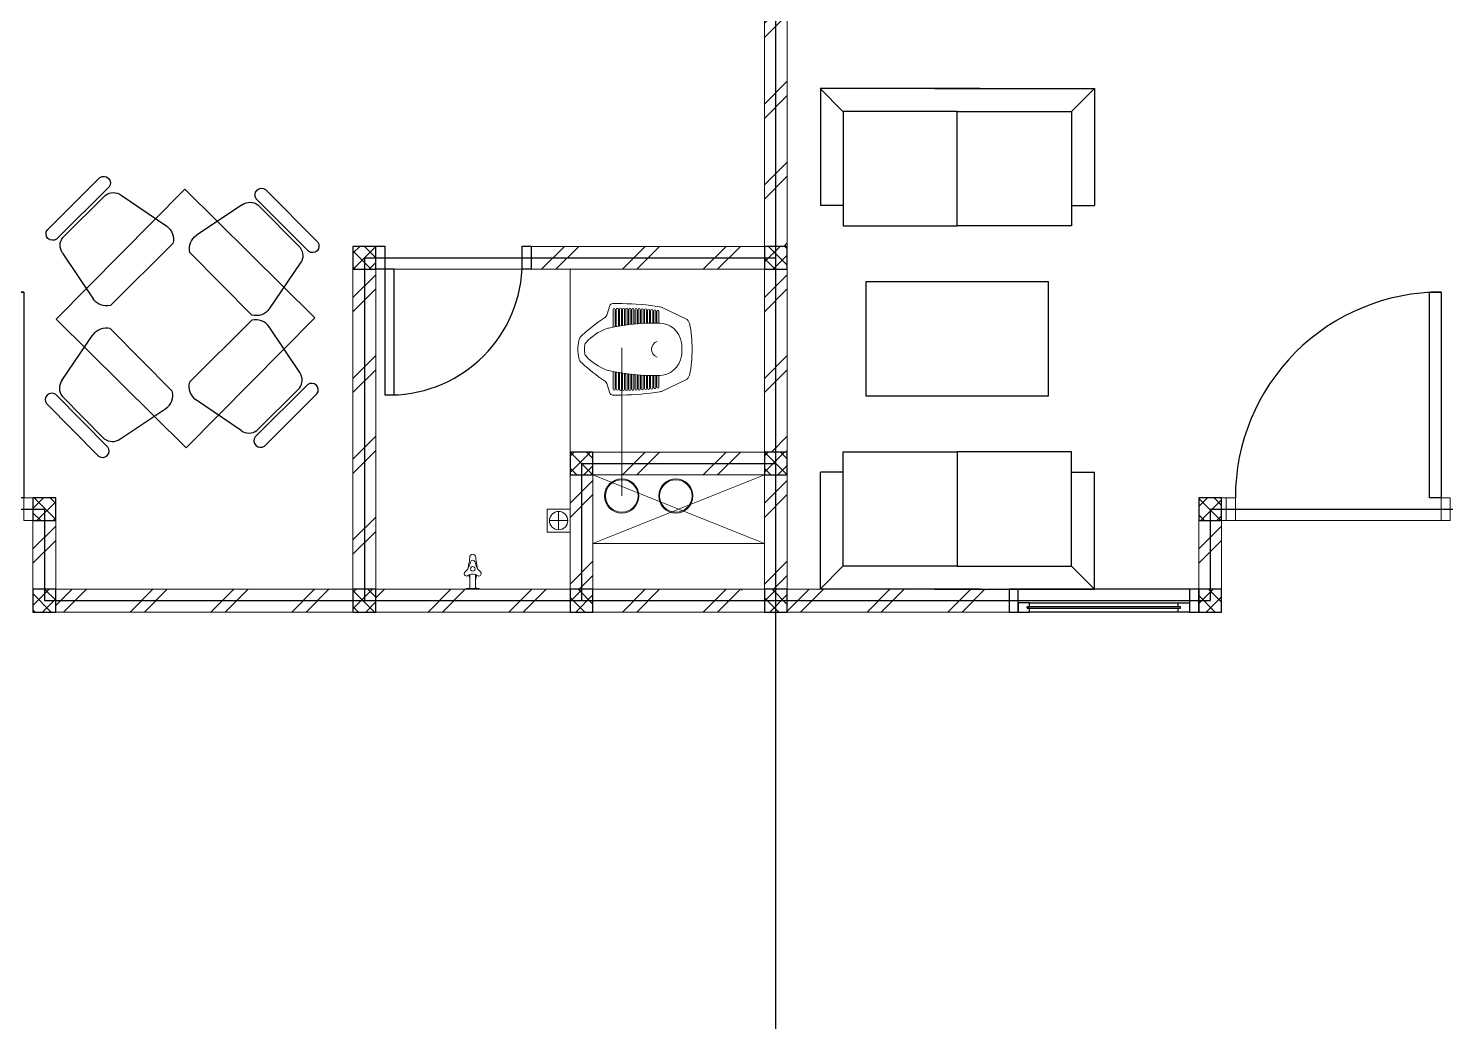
# Model space of a CAD drawing. Header units: millimetres. Extents: x -324 to 75, y -297 to 70.
# Drawn here: x -82.18 to -75.98, y 3.63 to 7.98 of the extents above; entities that cross this region are included whole.
import ezdxf

# ---------------------------------------------------------------- set-up
doc = ezdxf.new("R2010")
doc.units = ezdxf.units.MM
doc.layers.get('defpoints').update_dxf_attribs({"color": 1})
for name, color, linetype, lineweight in [('ars', 11, 'Continuous', 0), ('KOL', 1, 'Continuous', 30), ('KOLOM', 4, 'Continuous', 9), ('lan', 7, 'Continuous', 15), ('SANITAIR', 15, 'Continuous', 9), ('tem', 5, 'Continuous', 20), ('u', 6, 'Continuous', 20)]:
    doc.layers.add(name, color=color, linetype=linetype, lineweight=lineweight)
doc.layers.add('as', color=1, linetype='Continuous', plot=False)
doc.layers.add('FURNITURE', color=68, linetype='Continuous')
doc.layers.add('Kusen', color=30, linetype='Continuous')
doc.styles.add('ATTR', font='romans.shx', dxfattribs={"width": 0.8, "height": 0.56})

# ---------------------------------------------------------------- blocks, each defined once
blk = doc.blocks.new('P-90')
at = {"layer": 'Kusen'}
blk.add_lwpolyline([(374.6908, -21.5979), (374.7408, -21.5979), (374.7408, -22.4979), (374.6908, -22.4979)], close=True, dxfattribs=at)
at = {"layer": 'Kusen', "lineweight": 9}
for points in [[(373.8008, -22.4979), (373.8408, -22.4979), (373.8408, -22.5979), (373.8008, -22.5979)], [(374.7408, -22.4979), (374.7808, -22.4979), (374.7808, -22.5979), (374.7408, -22.5979)]]:
    blk.add_lwpolyline(points, close=True, dxfattribs=at)
at = {"layer": 'Kusen'}
blk.add_arc((374.7408, -22.4979), 0.9, 90, 180, dxfattribs=at)
blk = doc.blocks.new('tamu02')
at = {"linetype": 'Continuous'}
for points in [[(-0.5005, 1.2448), (-0.5998, 1.3453)], [(0.1005, 1.3453), (-0.5985, 1.3453), (-0.5985, 0.8339)], [(-0.0993, 1.3453), (0.5998, 1.3453), (0.5998, 0.8339)], [(0.5005, 1.2448), (0.5998, 1.3453)], [(-0.4993, 0.7444), (0, 0.7444), (0, 1.2448), (-0.4993, 1.2448), (-0.4993, 0.7444)], [(0.5005, 0.7444), (0, 0.7444), (0, 1.2448), (0.5005, 1.2448), (0.5005, 0.7444)], [(-0.4993, 0.8339), (-0.5985, 0.8339)], [(0.5005, 0.8339), (0.5998, 0.8339)], [(-0.4993, -0.2444), (0, -0.2444), (0, -0.7448), (-0.4993, -0.7448), (-0.4993, -0.2444)], [(0.5005, -0.2444), (0, -0.2444), (0, -0.7448), (0.5005, -0.7448), (0.5005, -0.2444)], [(0.1005, -0.8453), (-0.5985, -0.8453), (-0.5985, -0.3339)], [(-0.4993, -0.3339), (-0.5985, -0.3339)], [(-0.0993, -0.8453), (0.5998, -0.8453), (0.5998, -0.3339)], [(0.5005, -0.3339), (0.5998, -0.3339)], [(-0.5005, -0.7448), (-0.5998, -0.8453)], [(0.5005, -0.7448), (0.5998, -0.8453)]]:
    blk.add_lwpolyline(points, dxfattribs=at)
blk.add_lwpolyline([(0.4, 0.5), (0.4, 0), (-0.4, 0), (-0.4, 0.5), (0.4, 0.5)])
blk = doc.blocks.new('T. J2')
at = {"layer": 'Kusen'}
for p, q in [((-0.3692, 0.1), (0.2808, 0.1)), ((-0.4192, 0), (0.3308, 0)), ((0.2808, 0.06), (-0.3692, 0.06))]:
    blk.add_line(p, q, dxfattribs=at)
for points in [[(-0.4592, 0), (-0.4192, 0), (-0.4192, 0.1), (-0.4592, 0.1)], [(0.3308, 0), (0.3708, 0), (0.3708, 0.1), (0.3308, 0.1)]]:
    blk.add_lwpolyline(points, close=True, dxfattribs=at)
for points in [[(-0.3692, 0.0775), (-0.3692, 0.06), (-0.4192, 0.06), (-0.4192, 0.1), (-0.3692, 0.1), (-0.3692, 0.0825), (-0.3792, 0.0825), (-0.3792, 0.0775), (-0.3692, 0.0775)], [(0.2808, 0.0775), (0.2808, 0.06), (0.3308, 0.06), (0.3308, 0.1), (0.2808, 0.1), (0.2808, 0.0825), (0.2908, 0.0825), (0.2908, 0.0775), (0.2808, 0.0775)]]:
    blk.add_lwpolyline(points, dxfattribs=at)
at = {"layer": 'Kusen', "color": 141}
blk.add_lwpolyline([(-0.3792, 0.0775), (0.2908, 0.0775), (0.2908, 0.0825), (-0.3792, 0.0825)], close=True, dxfattribs=at)
blk = doc.blocks.new('K 10.10')
at = {"layer": 'ars'}
h = blk.add_hatch(dxfattribs=at)
h.set_pattern_fill('_USER', color=256, scale=0.05, angle=45, double=1, pattern_type=0)
h.set_pattern_definition([(45, (0, 0), (-0.035355339, 0.035355339), []), (135, (0, 0), (-0.035355339, -0.035355339), [])])
h.paths.add_polyline_path([(1560.5383, 1380.4069), (1560.6383, 1380.4069), (1560.6383, 1380.5069), (1560.5383, 1380.5069)])
at = {"layer": 'KOL'}
blk.add_lwpolyline([(1560.5383, 1380.4069), (1560.6383, 1380.4069), (1560.6383, 1380.5069), (1560.5383, 1380.5069)], close=True, dxfattribs=at)
blk = doc.blocks.new('typikal-1a')
at = {"layer": 'as'}
for p, q in [((0, 5.5), (1.9, 5.5)), ((1.9, 5.1), (1.9, 5.5)), ((1.9, 5.1), (3, 5.1))]:
    blk.add_line(p, q, dxfattribs=at)
at = {"layer": 'lan'}
blk.add_line((2.91, 5.15), (2.01, 5.15), dxfattribs=at)
at = {"layer": 'tem'}
for points in [[(1.02, 5.45), (0.05, 5.45), (0.05, 5.55), (1.02, 5.55)], [(0.05, 2.85), (-0.05, 2.85), (-0.05, 5.45), (0.05, 5.45)], [(1.95, 5.45), (1.85, 5.45), (1.85, 5.15), (1.95, 5.15)], [(1.97, 5.15), (1.95, 5.15), (1.95, 5.05), (1.97, 5.05)]]:
    blk.add_lwpolyline(points, close=True, dxfattribs=at)
at = {"layer": 'FURNITURE'}
blk.add_blockref('tamu02', (0.7934, 4.1047), dxfattribs=at)
at = {"layer": 'KOLOM', "extrusion": (0, 0, -1), "zscale": -1}
for p in [(-1560.5883, -1374.9569), (-1562.4883, -1374.9569), (-1562.4883, -1375.3569)]:
    blk.add_blockref('K 10.10', p, dxfattribs=at)
at = {"layer": 'Kusen', "xscale": -1}
blk.add_blockref('T. J2', (1.3908, 5.45), dxfattribs=at)
at = {"layer": 'Kusen', "xscale": -1, "rotation": 180}
blk.add_blockref('P-90', (-371.8308, -17.4479), dxfattribs=at)
blk = doc.blocks.new('KRAN ATAS')
for p, q in [((-0.0198, 0), (0, 0)), ((-0.0198, -0.0015), (-0.0198, 0)), ((0.0198, 0), (0, 0)), ((0.0198, -0.0015), (0.0198, 0)), ((-0.0193, -0.002), (0, -0.002)), ((-0.0087, -0.006), (-0.0087, -0.0441)), ((0.0193, -0.002), (0, -0.002)), ((0.0087, -0.006), (0.0087, -0.0441))]:
    blk.add_line(p, q)
for centre, radius, start, end in [((-0.0188, -0.0464), 0.00682, 67.5786, 152.7397), ((-0.0193, -0.0015), 0.0005, 180, 270), ((0, -0.0187), 0.0268, 232.9628, 307.0372), ((-0.0127, -0.006), 0.004, 0, 90), ((0.0743, -0.0604), 0.0878, 163.7486, 168.4446), ((-0.0388, -0.0275), 0.03, 343.7486, 0), ((0.0127, -0.006), 0.004, 90, 180), ((0.0388, -0.0275), 0.03, 180, 196.2514), ((-0.0743, -0.0604), 0.0878, 11.5554, 16.2514), ((0.0188, -0.0464), 0.00682, 27.2603, 112.4214), ((0.0193, -0.0015), 0.0005, 270, 0), ((-0.0191, -0.047), 0.00682, 147.2603, 232.4214), ((-0.0514, -0.0871), 0.0447, 7.4918, 50.9581), ((0.0743, -0.0604), 0.0878, 182.0552, 189.0251), ((-0.0892, -0.0965), 0.08, 0.3555, 16.2023), ((-0.0004, -0.0613), 0.0068, 86.5771, 273.4229), ((-0.0003, -0.0804), 0.00682, 187.5786, 272.7397), ((0.0004, -0.0613), 0.0068, 266.5771, 93.4229), ((0.0003, -0.0804), 0.00682, 267.2603, 352.4214), ((0.0514, -0.0871), 0.0447, 129.0419, 172.5082), ((0.0892, -0.0965), 0.08, 163.7977, 179.6445), ((-0.0743, -0.0604), 0.0878, 350.9749, 357.9448), ((0.0191, -0.047), 0.00682, 307.5786, 32.7397), ((-0.0004, -0.0965), 0.0088, 176.8553, 272.6444), ((0.0004, -0.0965), 0.0088, 267.3556, 3.1447)]:
    blk.add_arc(centre, radius, start, end)
blk = doc.blocks.new('AVOOR')
blk.add_lwpolyline([(-21.8185, -71.5914), (-21.9185, -71.5914), (-21.9185, -71.4914), (-21.8185, -71.4914)], close=True)
for points in [[(-21.9085, -71.5414), (-21.8285, -71.5414)], [(-21.8685, -71.5014), (-21.8685, -71.5814)]]:
    blk.add_lwpolyline(points)
blk.add_circle((-21.8685, -71.5414), 0.04)
blk = doc.blocks.new('CL J D')
for p, q in [((0.306, 0.1938), (0.3479, 0.1938)), ((0.0275, 0.1273), (0.1283, 0.1756)), ((0.145, 0.1598), (0.145, 0.1109)), ((0.1539, 0.1598), (0.1539, 0.1111)), ((0.1587, 0.1615), (0.1587, 0.1111)), ((0.1676, 0.1615), (0.1676, 0.1111)), ((0.1723, 0.1631), (0.1723, 0.1111)), ((0.1812, 0.1631), (0.1812, 0.1109)), ((0.186, 0.1645), (0.186, 0.1109)), ((0.1949, 0.1645), (0.1949, 0.1105)), ((0.1996, 0.1657), (0.1996, 0.1105)), ((0.2085, 0.1657), (0.2085, 0.11)), ((0.2133, 0.1667), (0.2133, 0.11)), ((0.2222, 0.1667), (0.2222, 0.1092)), ((0.2269, 0.1676), (0.2269, 0.1092)), ((0.2358, 0.1676), (0.2358, 0.1082)), ((0.2406, 0.1682), (0.2406, 0.1082)), ((0.2495, 0.1682), (0.2495, 0.107)), ((0.2542, 0.1687), (0.2542, 0.107)), ((0.2631, 0.1687), (0.2631, 0.1056)), ((0.2679, 0.169), (0.2679, 0.1056)), ((0.2768, 0.169), (0.2768, 0.104)), ((0.2815, 0.1692), (0.2815, 0.104)), ((0.2904, 0.1692), (0.2904, 0.1022)), ((0.2952, 0.1691), (0.2952, 0.1022)), ((0.3041, 0.1691), (0.3041, 0.1003)), ((0.3088, 0.1689), (0.3088, 0.1003)), ((0.3177, 0.1689), (0.3177, 0.0981)), ((0.3225, 0.1685), (0.3225, 0.0981)), ((0.3314, 0.1685), (0.3314, 0.0957)), ((0.3361, 0.1679), (0.3361, 0.0957)), ((0.345, 0.1679), (0.345, 0.093)), ((0.3709, 0.1476), (0.3594, 0.1853)), ((0.145, -0.1722), (0.145, -0.1234)), ((0.1539, -0.1722), (0.1539, -0.1236)), ((0.1587, -0.174), (0.1587, -0.1236)), ((0.1676, -0.174), (0.1676, -0.1236)), ((0.1723, -0.1756), (0.1723, -0.1236)), ((0.1812, -0.1756), (0.1812, -0.1234)), ((0.186, -0.177), (0.186, -0.1234)), ((0.1949, -0.177), (0.1949, -0.123)), ((0.1996, -0.1782), (0.1996, -0.123)), ((0.2085, -0.1782), (0.2085, -0.1224)), ((0.2133, -0.1792), (0.2133, -0.1224)), ((0.2222, -0.1792), (0.2222, -0.1216)), ((0.2269, -0.18), (0.2269, -0.1216)), ((0.2358, -0.18), (0.2358, -0.1206)), ((0.2406, -0.1807), (0.2406, -0.1206)), ((0.2495, -0.1807), (0.2495, -0.1195)), ((0.2542, -0.1812), (0.2542, -0.1195)), ((0.2631, -0.1812), (0.2631, -0.1181)), ((0.2679, -0.1815), (0.2679, -0.1181)), ((0.2768, -0.1815), (0.2768, -0.1165)), ((0.2815, -0.1816), (0.2815, -0.1165)), ((0.2904, -0.1816), (0.2904, -0.1147)), ((0.2952, -0.1816), (0.2952, -0.1147)), ((0.3041, -0.1816), (0.3041, -0.1127)), ((0.3088, -0.1813), (0.3088, -0.1127)), ((0.3177, -0.1813), (0.3177, -0.1105)), ((0.3225, -0.1809), (0.3225, -0.1105)), ((0.3314, -0.1809), (0.3314, -0.1081)), ((0.3361, -0.1803), (0.3361, -0.1081)), ((0.345, -0.1803), (0.345, -0.1055)), ((0.0275, -0.1398), (0.1283, -0.188)), ((0.3709, -0.16), (0.3594, -0.1977)), ((0.306, -0.2062), (0.3479, -0.2062))]:
    blk.add_line(p, q)
for centre, radius, start, end in [((0.3183, -0.8979), 1.0917, 90.64465, 99.35641), ((0.3479, 0.1818), 0.012, 16.98371, 90), ((0.0403, 0.1006), 0.0297, 115.58841, 167.907), ((0.1462, 0.1381), 0.0415, 97.43664, 115.58841), ((0.1495, 0.1598), 0.00445, 0, 180), ((0.1631, 0.1615), 0.00445, 0, 180), ((0.1768, 0.1631), 0.00445, 0, 180), ((0.1904, 0.1645), 0.00445, 0, 180), ((0.2041, 0.1657), 0.00445, 0, 180), ((0.2177, 0.1667), 0.00445, 0, 180), ((0.2314, 0.1676), 0.00445, 0, 180), ((0.245, 0.1682), 0.00445, 0, 180), ((0.2587, 0.1687), 0.00445, 0, 180), ((0.2723, 0.169), 0.00445, 0, 180), ((0.286, 0.1692), 0.00445, 0, 180), ((0.2996, 0.1691), 0.00445, 0, 180), ((0.3133, 0.1689), 0.00445, 0, 180), ((0.3269, 0.1685), 0.00445, 0, 180), ((0.3406, 0.1679), 0.00445, 0, 180), ((0.3992, 0.1563), 0.0297, 196.98371, 236.58705), ((-0.0629, -0.5443), 0.8096, 47.75416, 56.58705), ((0.5098, 0), 0.5098, 167.907, 180.70014), ((0.1458, 0.0077), 0.1009, 89.36458, 171.9631), ((0.1427, 0.1109), 0.00237, 271.71865, 0), ((0.1639, -0.8282), 0.9369, 77.60377, 91.04193), ((0.1563, 0.1111), 0.00237, 180, 0), ((0.17, 0.1111), 0.00237, 180, 0), ((0.1836, 0.1109), 0.00237, 180, 0), ((0.1973, 0.1105), 0.00237, 180, 0), ((0.2109, 0.11), 0.00237, 180, 0), ((0.2246, 0.1092), 0.00237, 180, 0), ((0.2382, 0.1082), 0.00237, 180, 0), ((0.2519, 0.107), 0.00237, 180, 0), ((0.2655, 0.1056), 0.00237, 180, 0), ((0.2792, 0.104), 0.00237, 180, 0), ((0.2928, 0.1022), 0.00237, 180, 0), ((0.3064, 0.1003), 0.00237, 180, 0), ((0.3201, 0.0981), 0.00237, 180, 0), ((0.3337, 0.0957), 0.00237, 180, 0), ((0.3474, 0.093), 0.00237, 180, 258.7357), ((0.3518, 0.0291), 0.0593, 68.96955, 77.12628), ((0.2831, -0.1497), 0.2509, 43.87855, 68.96955), ((0.1995, 0.0001), 0.1551, 171.9445, 182.3259), ((0.1409, -0.0052), 0.0359, 358.3993, 69.7102), ((0.4511, 0.0118), 0.0178, 9.30537, 43.87855), ((0.3402, -0.0063), 0.1302, 0.0418, 9.30537), ((0.4495, 0.0199), 0.0475, 13.4838, 47.75416), ((0.3402, -0.0063), 0.1598, 0.03404, 13.4838), ((0.5098, -0.0125), 0.5098, 179.29986, 192.093), ((0.1995, -0.0125), 0.1551, 177.6741, 188.0555), ((0.1458, -0.0202), 0.1009, 188.0369, 270.63542), ((0.1409, -0.0072), 0.0359, 290.2898, 1.6007), ((0.2831, 0.1372), 0.2509, 291.03045, 316.12145), ((0.4511, -0.0243), 0.0178, 316.12145, 350.69463), ((0.3402, -0.0061), 0.1302, 350.69463, 359.9582), ((0.4495, -0.0323), 0.0475, 312.24584, 346.5162), ((0.3402, -0.0061), 0.1598, 346.5162, 359.96596), ((0.0403, -0.113), 0.0297, 192.093, 244.41159), ((0.1427, -0.1234), 0.00237, 0, 88.28135), ((0.1639, 0.8157), 0.9369, 268.95807, 282.39623), ((0.1563, -0.1236), 0.00237, 0, 180), ((0.17, -0.1236), 0.00237, 0, 180), ((0.1836, -0.1234), 0.00237, 0, 180), ((0.1973, -0.123), 0.00237, 0, 180), ((0.2109, -0.1224), 0.00237, 0, 180), ((0.2246, -0.1216), 0.00237, 0, 180), ((0.2382, -0.1206), 0.00237, 0, 180), ((0.2519, -0.1195), 0.00237, 0, 180), ((0.2655, -0.1181), 0.00237, 0, 180), ((0.2792, -0.1165), 0.00237, 0, 180), ((0.2928, -0.1147), 0.00237, 0, 180), ((0.3064, -0.1127), 0.00237, 0, 180), ((0.3201, -0.1105), 0.00237, 0, 180), ((0.3337, -0.1081), 0.00237, 0, 180), ((0.3474, -0.1055), 0.00237, 101.2643, 180), ((0.3518, -0.0415), 0.0593, 282.87372, 291.03045), ((-0.0629, 0.5318), 0.8096, 303.41295, 312.24584), ((0.1495, -0.1722), 0.00445, 180, 0), ((0.1631, -0.174), 0.00445, 180, 0), ((0.1768, -0.1756), 0.00445, 180, 0), ((0.1904, -0.177), 0.00445, 180, 0), ((0.2041, -0.1782), 0.00445, 180, 0), ((0.2177, -0.1792), 0.00445, 180, 0), ((0.2314, -0.18), 0.00445, 180, 0), ((0.245, -0.1807), 0.00445, 180, 0), ((0.2587, -0.1812), 0.00445, 180, 0), ((0.2723, -0.1815), 0.00445, 180, 0), ((0.286, -0.1816), 0.00445, 180, 0), ((0.2996, -0.1816), 0.00445, 180, 0), ((0.3133, -0.1813), 0.00445, 180, 0), ((0.3269, -0.1809), 0.00445, 180, 0), ((0.3406, -0.1803), 0.00445, 180, 0), ((0.3992, -0.1687), 0.0297, 123.41295, 163.01629), ((0.1462, -0.1506), 0.0415, 244.41159, 262.56336), ((0.3183, 0.8854), 1.0917, 260.64359, 269.35535), ((0.3479, -0.1942), 0.012, 270, 343.01629)]:
    blk.add_arc(centre, radius, start, end)
blk = doc.blocks.new('P.60')
at = {"layer": 'Kusen'}
for points in [[(1472.8348, 997.5354), (1472.8748, 997.5354), (1472.8748, 997.4354), (1472.8348, 997.4354)], [(1473.4748, 997.5354), (1473.5148, 997.5354), (1473.5148, 997.4354), (1473.4748, 997.4354)], [(1472.8748, 996.8854), (1472.9148, 996.8854), (1472.9148, 997.4354), (1472.8748, 997.4354)]]:
    blk.add_lwpolyline(points, close=True, dxfattribs=at)
blk.add_arc((1472.8948, 997.4658), 0.5808, 268.02661, 356.99428, dxfattribs=at)
blk = doc.blocks.new('Manager Chair')
for p, q in [((6.793595, 0), (-6.793595, 0)), ((6.793595, -2.40006), (-6.793595, -2.40006)), ((-7.308135, -5), (-9.242845, -14.93924)), ((5.764665, -3), (-5.250155, -3)), ((7.82266, -5), (9.757352, -14.93924)), ((-7.822645, -18), (8.337156, -18))]:
    blk.add_line(p, q)
for centre, radius, start, end in [((-6.608415, -1.20003), 1.214231, 98.77222, 261.2278), ((6.608435, -1.20003), 1.214228, 278.7714, 81.22861), ((-4.915795, -5.40289), 2.426032, 97.92188, 170.4409), ((5.430285, -5.40292), 2.42607, 9.559852, 82.07782), ((-6.352795, -15.45813), 2.936262, 169.8216, 239.9611), ((6.867295, -15.45813), 2.936262, 300.0388, 10.17842)]:
    blk.add_arc(centre, radius, start, end)
at = {"style": 'ATTR', "width": 0.8, "flags": 9}
blk.add_attdef('ESTCODE', (0, 0), '', height=0.003816, dxfattribs=at)
blk = doc.blocks.new('mj makan')
blk.add_lwpolyline([(-0.0055, 1.1314), (0.5629, 0.5684), (0, 0), (-0.5684, 0.5629)], close=True)
for p, xscale, yscale, zscale, rotation in [((-0.4923, 1.0685), -0.02383953608250516, 0.02383953608250516, 0.02383953608250516, 44.72219960516194), ((0.4614, 1.0156), -0.02383953608250517, 0.02383953608250517, 0.02383953608250517, 314.7221996051619)]:
    blk.add_blockref('Manager Chair', p, dxfattribs=dict(xscale=xscale, yscale=yscale, zscale=zscale, rotation=rotation))
at = {"extrusion": (0, 0, -1)}
for p, xscale, yscale, zscale, rotation in [((-0.457, 0.1222), -0.02383953608250516, 0.02383953608250516, -0.02383953608250516, 135.277800394838), ((0.4971, 0.0786), -0.0238395360825052, 0.0238395360825052, -0.0238395360825052, 225.2778003948382)]:
    blk.add_blockref('Manager Chair', p, dxfattribs=dict(at, xscale=xscale, yscale=yscale, zscale=zscale, rotation=rotation))
blk = doc.blocks.new('A-2')
at = {"layer": 'ars'}
h = blk.add_hatch(dxfattribs=at)
h.set_pattern_fill('TEMBOK', color=256, scale=0.25)
h.set_pattern_definition([(45, (8.1428, -4.9551), (-0.1767767, 0.1767767), []), (45, (8.2053, -4.9551), (-0.1767767, 0.1767767), [])])
h.paths.add_polyline_path([(-26.24, 9.2695), (-26.34, 9.2695), (-26.34, 10.3695), (-26.24, 10.3695)])
h = blk.add_hatch(dxfattribs=at)
h.set_pattern_fill('TEMBOK', color=256, scale=0.25)
h.set_pattern_definition([(45, (9.0228, -2.0551), (-0.1767767, 0.1767767), []), (45, (9.0853, -2.0551), (-0.1767767, 0.1767767), [])])
h.paths.add_polyline_path([(-27.36, 9.1695), (-26.34, 9.1695), (-26.34, 9.2695), (-27.36, 9.2695)])
h = blk.add_hatch(dxfattribs=at)
h.set_pattern_fill('TEMBOK', color=256, scale=0.25)
h.set_pattern_definition([(45, (6.3428, -6.1551), (-0.1767767, 0.1767767), []), (45, (6.4053, -6.1551), (-0.1767767, 0.1767767), [])])
h.paths.add_polyline_path([(-28.04, 7.7695), (-28.14, 7.7695), (-28.14, 9.1695), (-28.04, 9.1695)])
h = blk.add_hatch(dxfattribs=at)
h.set_pattern_fill('TEMBOK', color=256, scale=0.25)
h.set_pattern_definition([(45, (8.1428, -6.1551), (-0.1767767, 0.1767767), []), (45, (8.2053, -6.1551), (-0.1767767, 0.1767767), [])])
h.paths.add_polyline_path([(-26.24, 8.3695), (-26.34, 8.3695), (-26.34, 9.1695), (-26.24, 9.1695)])
h = blk.add_hatch(dxfattribs=at)
h.set_pattern_fill('TEMBOK', color=256, scale=0.25)
h.set_pattern_definition([(45, (9.0228, -2.9551), (-0.1767767, 0.1767767), []), (45, (9.0853, -2.9551), (-0.1767767, 0.1767767), [])])
h.paths.add_polyline_path([(-27.09, 8.2695), (-26.34, 8.2695), (-26.34, 8.3695), (-27.09, 8.3695)])
h = blk.add_hatch(dxfattribs=at)
h.set_pattern_fill('TEMBOK', color=256, scale=0.25)
h.set_pattern_definition([(45, (7.2928, -7.0551), (-0.1767767, 0.1767767), []), (45, (7.3553, -7.0551), (-0.1767767, 0.1767767), [])])
h.paths.add_polyline_path([(-27.09, 7.7695), (-27.19, 7.7695), (-27.19, 8.2695), (-27.09, 8.2695)])
h = blk.add_hatch(dxfattribs=at)
h.set_pattern_fill('TEMBOK', color=256, scale=0.25)
h.set_pattern_definition([(45, (8.1428, -7.0551), (-0.1767767, 0.1767767), []), (45, (8.2053, -7.0551), (-0.1767767, 0.1767767), [])])
h.paths.add_polyline_path([(-26.24, 7.7695), (-26.34, 7.7695), (-26.34, 8.2695), (-26.24, 8.2695)])
h = blk.add_hatch(dxfattribs=at)
h.set_pattern_fill('TEMBOK', color=256, scale=0.25)
h.set_pattern_definition([(45, (4.9428, -7.2551), (-0.1767767, 0.1767767), []), (45, (5.0053, -7.2551), (-0.1767767, 0.1767767), [])])
h.paths.add_polyline_path([(-29.44, 7.7695), (-29.54, 7.7695), (-29.54, 8.0695), (-29.44, 8.0695)])
h = blk.add_hatch(dxfattribs=at)
h.set_pattern_fill('TEMBOK', color=256, scale=0.25)
h.set_pattern_definition([(45, (10.0428, -7.2551), (-0.1767767, 0.1767767), []), (45, (10.1053, -7.2551), (-0.1767767, 0.1767767), [])])
h.paths.add_polyline_path([(-24.34, 7.7695), (-24.44, 7.7695), (-24.44, 8.0695), (-24.34, 8.0695)])
h = blk.add_hatch(dxfattribs=at)
h.set_pattern_fill('TEMBOK', color=256, scale=0.25)
h.set_pattern_definition([(45, (7.2228, -3.5551), (-0.1767767, 0.1767767), []), (45, (7.2853, -3.5551), (-0.1767767, 0.1767767), [])])
h.paths.add_polyline_path([(-29.44, 7.6695), (-28.14, 7.6695), (-28.14, 7.7695), (-29.44, 7.7695)])
h = blk.add_hatch(dxfattribs=at)
h.set_pattern_fill('TEMBOK', color=256, scale=0.25)
h.set_pattern_definition([(45, (8.1728, -3.5551), (-0.1767767, 0.1767767), []), (45, (8.2353, -3.5551), (-0.1767767, 0.1767767), [])])
h.paths.add_polyline_path([(-28.04, 7.6695), (-27.19, 7.6695), (-27.19, 7.7695), (-28.04, 7.7695)])
h = blk.add_hatch(dxfattribs=at)
h.set_pattern_fill('TEMBOK', color=256, scale=0.25)
h.set_pattern_definition([(45, (9.0228, -3.5551), (-0.1767767, 0.1767767), []), (45, (9.0853, -3.5551), (-0.1767767, 0.1767767), [])])
h.paths.add_polyline_path([(-27.09, 7.6695), (-26.34, 7.6695), (-26.34, 7.7695), (-27.09, 7.7695)])
h = blk.add_hatch(dxfattribs=at)
h.set_pattern_fill('TEMBOK', color=256, scale=0.25)
h.set_pattern_definition([(45, (10.0928, -3.5551), (-0.1767767, 0.1767767), []), (45, (10.1553, -3.5551), (-0.1767767, 0.1767767), [])])
h.paths.add_polyline_path([(-26.44, 7.6695), (-25.27, 7.6695), (-25.27, 7.7695), (-26.44, 7.7695)])
for centre, radius in [((-26.964, 8.1774), 0.075), ((-26.964, 8.1774), 0.071), ((-26.7275, 8.1774), 0.075), ((-26.7275, 8.1774), 0.071)]:
    blk.add_circle(centre, radius, dxfattribs=at)
at = {"layer": 'as'}
for p, q in [((-26.29, 0.1195), (-26.29, 13.2195)), ((-28.09, 9.2195), (-28.09, 7.7195)), ((-28.09, 9.2195), (-26.29, 9.2195)), ((-27.14, 8.3195), (-27.14, 7.7195)), ((-27.14, 8.3195), (-26.29, 8.3195)), ((-30.59, 8.1195), (-29.49, 8.1195)), ((-29.49, 8.1195), (-29.49, 7.7195)), ((-29.49, 7.7195), (-26.29, 7.7195))]:
    blk.add_line(p, q, dxfattribs=at)
at = {"layer": 'lan'}
for p, q in [((-27.4, 9.1695), (-27.96, 9.1695)), ((-27.19, 8.3695), (-27.19, 9.1695))]:
    blk.add_line(p, q, dxfattribs=at)
at = {"layer": 'tem'}
for points in [[(-27.36, 9.2695), (-26.34, 9.2695), (-26.34, 9.1695), (-27.36, 9.1695)], [(-28.04, 7.7695), (-28.14, 7.7695), (-28.14, 9.1695), (-28.04, 9.1695)], [(-27.09, 8.3695), (-26.34, 8.3695), (-26.34, 8.2695), (-27.09, 8.2695)], [(-27.09, 7.7695), (-27.19, 7.7695), (-27.19, 8.2695), (-27.09, 8.2695)], [(-29.54, 7.7695), (-29.44, 7.7695), (-29.44, 8.0695), (-29.54, 8.0695)], [(-29.44, 7.6695), (-28.14, 7.6695), (-28.14, 7.7695), (-29.44, 7.7695)], [(-28.04, 7.6695), (-27.19, 7.6695), (-27.19, 7.7695), (-28.04, 7.7695)], [(-26.34, 7.6695), (-27.09, 7.6695), (-27.09, 7.7695), (-26.34, 7.7695)]]:
    blk.add_lwpolyline(points, close=True, dxfattribs=at)
at = {"layer": 'u'}
for points in [[(-26.964, 8.1774), (-26.964, 8.8259)], [(-26.34, 7.9695), (-27.0904, 8.2691)], [(-26.34, 8.2695), (-27.09, 7.9695)], [(-26.34, 7.9695), (-27.09, 7.9695)]]:
    blk.add_lwpolyline(points, dxfattribs=at)
at = {"layer": 'FURNITURE'}
blk.add_blockref('mj makan', (-28.8695, 8.3876), dxfattribs=at)
at = {"layer": 'KOLOM', "extrusion": (0, 0, -1), "xscale": -1, "zscale": -1, "rotation": 180}
for p in [(-1532.4983, 1389.6764), (-1534.2983, 1389.6764), (-1533.4483, 1388.7764), (-1534.2983, 1388.7764), (-1531.0983, 1388.5764), (-1531.0983, 1388.1764), (-1532.4983, 1388.1764), (-1533.4483, 1388.1764), (-1534.2983, 1388.1764)]:
    blk.add_blockref('K 10.10', p, dxfattribs=at)
at = {"layer": 'KOLOM', "rotation": 180}
blk.add_blockref('K 10.10', (1534.2983, 1388.1764), dxfattribs=at)
at = {"layer": 'Kusen'}
for name, p in [('P.60', (-1500.8748, -988.2658)), ('P-90', (-404.3208, 30.6674))]:
    blk.add_blockref(name, p, dxfattribs=at)
at = {"layer": 'lan', "xscale": -1, "rotation": 180}
blk.add_blockref('typikal-1a', (-26.29, 13.2195), dxfattribs=at)
at = {"layer": 'SANITAIR', "extrusion": (0, 0, -1), "xscale": -1, "zscale": -1, "rotation": 180}
blk.add_blockref('CL J D', (26.6565, 8.8128), dxfattribs=at)
at = {"layer": 'SANITAIR', "xscale": -1, "rotation": 180}
blk.add_blockref('AVOOR', (-5.3719, -63.4718), dxfattribs=at)
at = {"layer": 'SANITAIR', "extrusion": (0, 0, -1), "xscale": 1.450644103627577, "yscale": 1.450644103627577, "zscale": -1.450644103627577, "rotation": 180.0386559153115}
blk.add_blockref('KRAN ATAS', (27.616, 7.7695), dxfattribs=at)

msp = doc.modelspace()

# ---------------------------------------------------------------- block references
at = {"layer": 'defpoints'}
msp.add_blockref('A-2', (-52.6163, -2.2441), dxfattribs=at)

doc.saveas('drawing.dxf')
